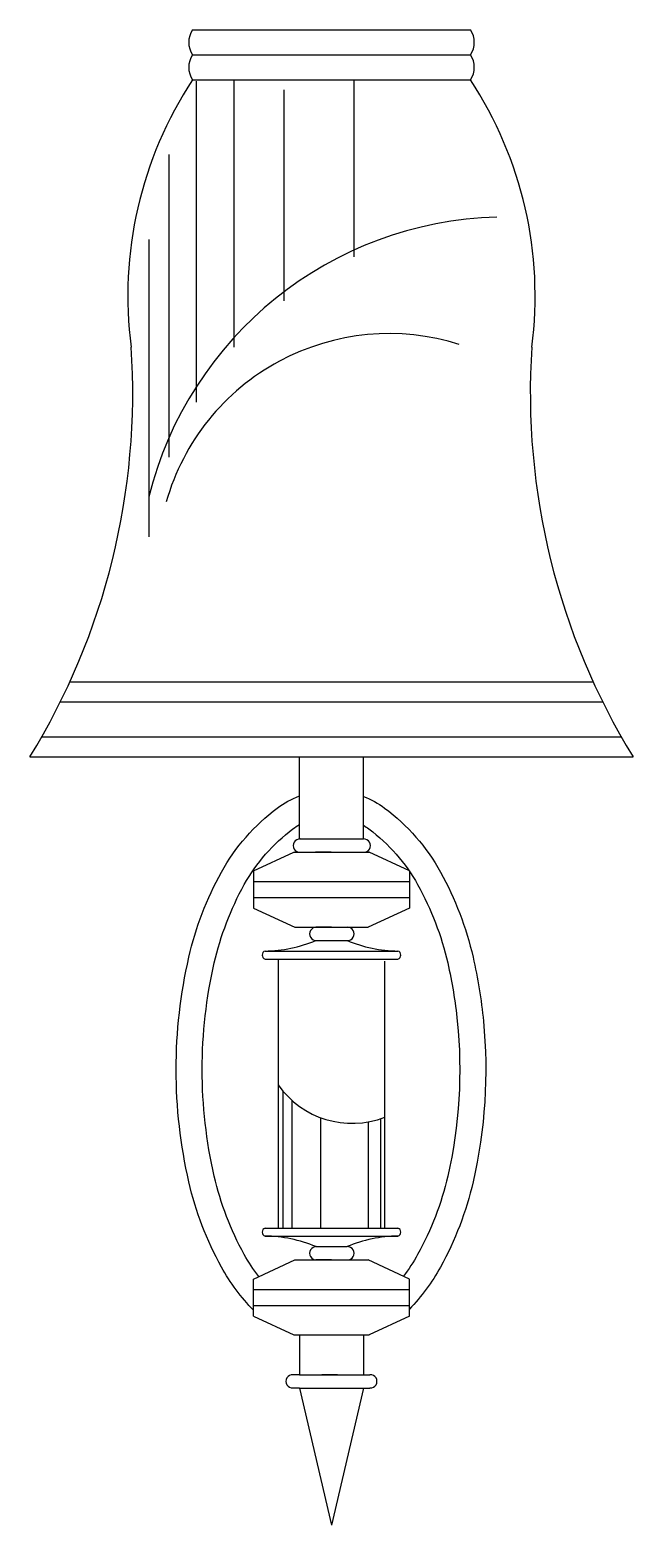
# Model space of a CAD drawing. Extents: x -77162 to -77024, y -37583 to -37241.
import ezdxf

# ---------------------------------------------------------------- set-up
doc = ezdxf.new("R2010")
doc.units = 0
doc.header["$MEASUREMENT"] = 0
doc.layers.add('3', color=3, linetype='CONTINUOUS')
doc.layers.add('4', color=4, linetype='CONTINUOUS')

msp = doc.modelspace()

# ---------------------------------------------------------------- linework, layer by layer
at = {"layer": '3'}
for p, q in [((-77125.23, -37246.58), (-77061.64, -37246.58)), ((-77125.23, -37252.3), (-77061.64, -37252.3)), ((-77124.37, -37252.59), (-77124.37, -37325.99)), ((-77115.79, -37252.3), (-77115.79, -37313.44)), ((-77104.36, -37254.59), (-77104.36, -37302.81)), ((-77088.35, -37252.3), (-77088.35, -37292.81)), ((-77130.66, -37269.38), (-77130.66, -37338.57)), ((-77135.24, -37288.82), (-77135.24, -37356.87)), ((-77153.27, -37390.03), (-77033.6, -37390.03)), ((-77155.44, -37394.61), (-77031.42, -37394.61)), ((-77102.06, -37428.99), (-77086.11, -37428.99)), ((-77086.11, -37428.99), (-77084.8, -37428.99)), ((-77111.24, -37433.24), (-77111.24, -37441.76)), ((-77075.63, -37433.24), (-77075.63, -37441.76)), ((-77111.24, -37435.68), (-77075.63, -37435.68)), ((-77111.24, -37439.32), (-77075.63, -37439.32)), ((-77101.8, -37446.14), (-77089.69, -37446.14)), ((-77089.87, -37446.14), (-77085.07, -37446.14)), ((-77108.63, -37451.58), (-77078.23, -37451.58)), ((-77108.63, -37453.41), (-77081.27, -37453.41)), ((-77105.59, -37514.97), (-77105.59, -37453.41)), ((-77081.27, -37453.41), (-77078.23, -37453.41)), ((-77081.27, -37514.97), (-77081.27, -37453.88)), ((-77104.45, -37514.97), (-77104.45, -37483.7)), ((-77102.45, -37514.97), (-77102.45, -37485.76)), ((-77095.87, -37514.97), (-77095.87, -37489.72)), ((-77085, -37514.97), (-77085, -37490.67)), ((-77082.14, -37514.97), (-77082.14, -37489.92)), ((-77108.63, -37514.97), (-77081.27, -37514.97)), ((-77081.27, -37514.97), (-77078.23, -37514.97)), ((-77108.63, -37516.8), (-77078.23, -37516.8)), ((-77101.8, -37522.24), (-77089.69, -37522.24)), ((-77089.87, -37522.24), (-77085.07, -37522.24)), ((-77111.24, -37535.14), (-77111.24, -37526.62)), ((-77111.24, -37529.05), (-77075.63, -37529.05)), ((-77075.63, -37535.14), (-77075.63, -37526.62)), ((-77111.24, -37532.7), (-77075.63, -37532.7)), ((-77102.06, -37539.39), (-77084.8, -37539.39)), ((-77100.75, -37548.51), (-77086.11, -37548.51))]:
    msp.add_line(p, q, dxfattribs=at)
for points in [[(-77159.69, -37402.61), (-77027.17, -37402.61)], [(-77100.75, -37425.95), (-77086.11, -37425.95)], [(-77111.24, -37433.24), (-77102.06, -37428.99)], [(-77093.52, -37428.99), (-77097.09, -37428.99)], [(-77096.91, -37428.99), (-77089.95, -37428.99)], [(-77075.63, -37433.24), (-77084.8, -37428.99)], [(-77111.24, -37441.76), (-77101.8, -37446.14)], [(-77075.63, -37441.76), (-77085.07, -37446.14)], [(-77093.43, -37446.14), (-77097, -37446.14)], [(-77096.83, -37446.14), (-77089.87, -37446.14)], [(-77097, -37449.18), (-77089.87, -37449.18)], [(-77111.24, -37526.62), (-77101.8, -37522.24)], [(-77097, -37519.2), (-77089.87, -37519.2)], [(-77093.43, -37522.24), (-77097, -37522.24)], [(-77096.83, -37522.24), (-77089.87, -37522.24)], [(-77075.63, -37526.62), (-77085.07, -37522.24)], [(-77092.04, -37548.51), (-77095.61, -37548.51)], [(-77095.43, -37548.51), (-77088.47, -37548.51)], [(-77100.75, -37551.55), (-77086.11, -37551.55)]]:
    msp.add_lwpolyline(points, dxfattribs=at)
for points in [[(-77110.05, -37526.07, -0.03764), (-77113.38, -37521, -0.070201), (-77120.24, -37503.09, -0.056454), (-77123.01, -37478.7, -0.056454), (-77120.24, -37454.32, -0.070201), (-77113.38, -37436.4, -0.106114), (-77102.25, -37423.65, -0.030868), (-77100.75, -37422.66, -0.161893)], [(-77086.11, -37422.81, -0.026018), (-77084.86, -37423.65, -0.106114), (-77073.73, -37436.4, -0.070201), (-77066.86, -37454.32, -0.030953), (-77064.67, -37467.62, -0.056454)], [(-77064.67, -37467.62, -0.082028), (-77066.86, -37503.09, -0.070201), (-77073.73, -37521, -0.036989), (-77076.99, -37525.99, -0.161893)]]:
    msp.add_lwpolyline(points, format="xyb", dxfattribs=at)
for centre, radius, start, end in [((-77053.24, -37368.14), 84.5, 91.6222, 166.0152), ((-77080.27, -37363.31), 52.97, 72.3469, 164.1702), ((-77100.67, -37427.47), 1.52, 86.7736, 273.2264), ((-77086.03, -37427.47), 1.52, 266.7736, 93.2264), ((-77096.91, -37447.66), 1.52, 86.7736, 273.2264), ((-77089.78, -37447.66), 1.52, 266.7736, 93.2264), ((-77109.13, -37419.87), 31.72, 270.8979, 292.4857), ((-77077.74, -37419.87), 31.72, 247.5143, 269.1021), ((-77108.32, -37452.5), 0.964, 108.9885, 251.0115), ((-77108.32, -37452.5), 0.964, 108.9885, 251.0115), ((-77078.55, -37452.5), 0.964, 288.9885, 71.0115), ((-77088.72, -37470.43), 20.58, 214.9037, 291.2265), ((-77108.32, -37515.88), 0.964, 108.9885, 251.0115), ((-77108.32, -37515.88), 0.964, 108.9885, 251.0115), ((-77078.55, -37515.88), 0.964, 288.9885, 71.0115), ((-77109.13, -37548.51), 31.72, 67.5143, 89.1021), ((-77077.74, -37548.51), 31.72, 90.8979, 112.4857), ((-77096.91, -37520.72), 1.52, 86.7736, 273.2264), ((-77089.78, -37520.72), 1.52, 266.7736, 93.2264)]:
    msp.add_arc(centre, radius, start, end, dxfattribs=at)
at = {"layer": '4'}
for p, q in [((-77125.23, -37240.87), (-77061.64, -37240.87)), ((-77162.4, -37407.19), (-77024.47, -37407.19)), ((-77100.75, -37425.95), (-77100.75, -37407.19)), ((-77086.11, -37425.95), (-77086.11, -37407.19)), ((-77100.75, -37539.39), (-77100.75, -37548.51)), ((-77086.11, -37539.39), (-77086.11, -37548.51)), ((-77100.75, -37548.51), (-77102.23, -37548.51)), ((-77086.11, -37548.51), (-77084.63, -37548.51)), ((-77100.75, -37551.55), (-77102.23, -37551.55)), ((-77100.75, -37551.55), (-77093.43, -37582.91)), ((-77086.11, -37551.55), (-77093.43, -37582.91)), ((-77086.11, -37551.55), (-77084.63, -37551.55))]:
    msp.add_line(p, q, dxfattribs=at)
for points in [[(-77111.24, -37533.77, -0.066846), (-77118.59, -37523.89, -0.070201), (-77126.04, -37504.42, -0.056454), (-77128.96, -37478.7, -0.056454), (-77126.04, -37452.99, -0.070201), (-77118.59, -37433.52, -0.106114), (-77105.82, -37418.88, -0.070789), (-77100.75, -37416.11, -0.161893)], [(-77086.11, -37416.21, -0.067593), (-77081.29, -37418.88, -0.106114), (-77068.52, -37433.52, -0.070201), (-77061.07, -37452.99, -0.032275), (-77058.69, -37467.62, -0.056454)], [(-77058.69, -37467.62, -0.080698), (-77061.07, -37504.42, -0.070201), (-77068.52, -37523.89, -0.064948), (-77075.63, -37533.52, -0.161893)]]:
    msp.add_lwpolyline(points, format="xyb", dxfattribs=at)
for points in [[(-77111.24, -37535.14), (-77102.06, -37539.39)], [(-77075.63, -37535.14), (-77084.8, -37539.39)]]:
    msp.add_lwpolyline(points, dxfattribs=at)
for centre, radius, start, end in [((-77120.89, -37243.72), 5.19, 146.6015, 213.3985), ((-77065.97, -37243.72), 5.19, 326.6015, 33.3985), ((-77120.89, -37249.44), 5.19, 146.6015, 213.3985), ((-77065.97, -37249.44), 5.19, 326.6015, 33.3985), ((-77050.07, -37301.69), 89.93, 146.6888, 187.4856), ((-77136.8, -37301.69), 89.93, 352.5144, 33.3112), ((-77298.18, -37323.91), 159.29, 328.478, 3.7786), ((-76888.68, -37323.91), 159.29, 176.2214, 211.522), ((-77102.32, -37550.03), 1.52, 86.7736, 273.2264), ((-77084.55, -37550.03), 1.52, 266.7736, 93.2264)]:
    msp.add_arc(centre, radius, start, end, dxfattribs=at)

doc.saveas('drawing.dxf')
